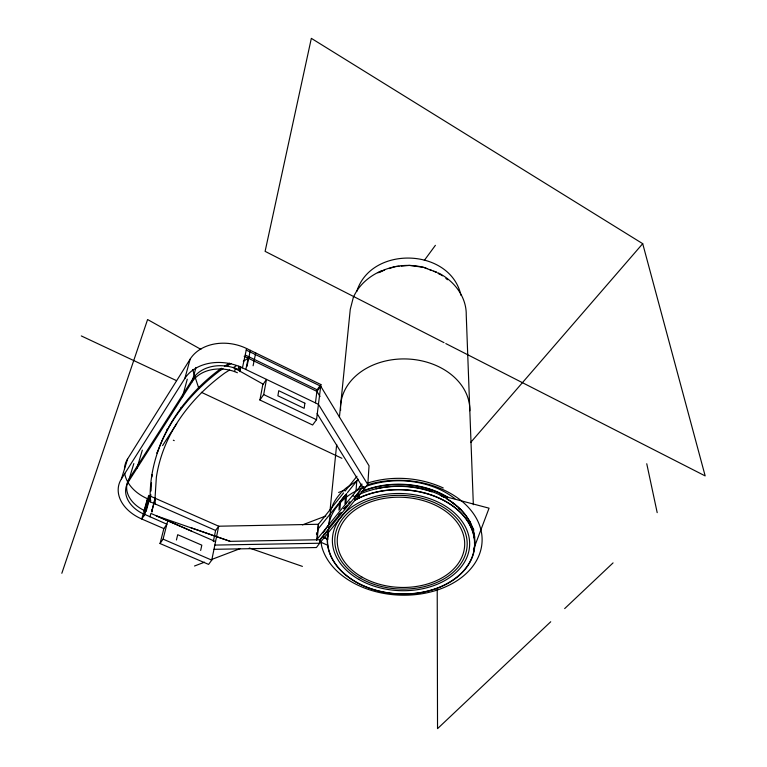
<?xml version="1.0" encoding="UTF-8"?>
<svg xmlns="http://www.w3.org/2000/svg" width="767" height="767" viewBox="0 0 767 767"><rect width="100%" height="100%" fill="white"/><g stroke="black" fill="none" stroke-linecap="round" stroke-linejoin="round"><path stroke-width="1.15" d="M327.71 539.422L328.458 529.335L320.002 539.719L319.628 543.228L316.416 547.533L214.079 549.306M150.428 501.877L150.15 499.384C149.009 446.749 179.689 398.428 221.375 368.256L221.001 369.847C192.555 391.151 168.769 419.396 157.034 453.287L157.503 451.648M150.744 495.568L150.15 499.384M151.022 490.985L151.511 482.827M151.866 476.997L152 474.668L151.54 476.317M155.03 498.205L151.722 511.666L154.924 499.863L156.363 477.256A250.215 180.609 2.6 0 1 224.75 373.059L229.64 369.972M214.837 545.078L319.628 543.228L367.805 484.562L369.042 465.79L320.702 386.185L246.245 350.097M362.896 487.035L355.044 496.671L354.776 500.151L358.87 497.936L359.129 494.466C395.791 478.09 447.727 485.175 469.835 521.426M354.44 500.573L359.014 498.099L359.272 494.619L355.591 496.364L320.002 539.719L230.042 541.339L155.634 515.568L215.556 541.598M151.828 509.997L152 511.982M345.85 503.622L346.617 494.619M344.958 503.814L345.754 494.696L340.625 501.062L339.896 509.048M338.937 510.132L339.666 502.241L346.713 493.497M329.992 510.899L336.675 444.496M339.417 417.219L350.26 309.369L353.271 297.644M359.014 498.099A73.594 52.041 2.8 0 1 469.289 524.12A73.594 52.041 2.8 0 1 412.473 593.581A73.594 52.041 2.8 0 1 327.672 536.421L327.912 534.081M328.458 529.335L327.432 536.392A73.843 52.214 2.8 0 0 412.521 593.744A73.843 52.214 2.8 0 0 469.519 524.043A73.843 52.214 2.8 0 0 358.87 497.936M323.012 533.017L328.909 524.427L330.558 510.947L332.907 504.657A72.52 51.974 2.7 0 1 340.922 492.96M317.327 539.211L318.391 524.273L343.568 492.932M316.704 540.342L318.391 524.273L218.7 526.21L150.351 496.144M474.447 543.304C475.339 535.778 473.239 528.185 469.922 521.464L469.529 521.282M259.917 400L263.685 394.574L266.485 379.397L262.774 384.794L259.917 400L312.61 424.995L316.531 419.722L320.903 384.564L246.581 348.515A41.974 32.636 12.4 0 0 190.168 359.109L127.619 458.915A39.29 28.312 13.2 0 0 124.455 468.618M315.448 402.79L317.116 389.77L320.903 384.564M328.909 524.427L329.551 521.033A73.22 52.108 2.8 0 1 352.139 493.133L359.522 489.125A73.22 52.108 2.8 0 1 454.927 498.703M328.027 532.912L329.254 526.459M327.672 536.421L328.429 532.442M253.1 365.773L255.708 352.945M133.841 463.556L128.252 481.992A32.569 23.135 13.1 0 0 141.042 512.759L166.88 524.216L163.86 528.597L160.044 543.535L208.595 564.407L211.759 560.131L218.7 526.21L215.604 530.467L213.312 541.569M245.852 369.473L248.546 356.626M246.974 366.415L250.339 350.337M163.86 528.597L141.761 519.01A40.085 28.475 13.1 0 1 121.387 478.963L184.847 378.467A42.885 32.914 12.2 0 1 242.439 367.853L246.581 348.515M240.013 370.279L240.733 366.933M239.918 371.65L240.876 367.201M239.505 370.039L240.234 366.693M200.666 550.466L201.817 545.164L177.704 534.704L176.429 539.987M238.863 366.118L238.134 369.464L235.296 368.285A34.716 26.701 12.2 0 0 192.987 378.601L129.287 478.589A32.454 23.106 13.1 0 0 142.01 509.326L145.672 511.138M128.252 481.992L192.105 381.889A34.841 26.74 12.2 0 1 234.568 371.573L235.296 368.285M160.044 543.535L163.083 539.143L167.752 520.764L156.621 515.913M199.257 386.904L198.845 388.505L192.651 369.589M192.105 381.889L195.959 367.431M180.705 408.936L181.146 407.325M182.393 397.124L187.273 379.195M149.958 516.853L150.898 513.411L155.643 515.482M184.847 378.467L190.168 359.109M143.803 515.942L148.99 497.304M149.891 495.942L144.714 514.571L141.761 519.01L143.295 513.526M146.133 511.34L150.811 494.485M143.908 511.33L147.437 498.703A39.29 28.312 13.2 0 1 124.676 473.325M143.515 513.986L148.712 495.357M166.755 430.68L167.206 429.06M136.852 468.503L142.336 450.143M121.387 478.963L127.619 458.915M61.83 573.285L147.59 319.532L200.868 349.34M356.751 291.518C370.96 245.076 450.469 247.597 460.957 295.305M473.431 549.632L489.058 508.185L441.092 495.501M353.357 297.385C358.707 284.979 369.646 275.737 381.956 270.636M474.265 537.725L474.006 534.35M338.42 515.769L339.513 513.89M162.594 445.589L176.707 423.729M320.031 396.491L316.915 391.391L320.702 386.185M424.324 260.387L435.397 245.325M323.032 536.354L319.647 540.505M324.403 534.637L326.454 532.068M345.045 491.11L356.943 476.288M318.497 528.501L345.754 494.696M347.432 492.606L358.218 479.222M316.685 539.757L355.169 492.337M359.301 487.246L361.938 483.977M341.152 512.394L328.564 527.897M347.451 504.82L344.009 508.885M348.467 503.42L349.925 501.628M355.591 496.364L359.828 491.168M361.938 488.579L363.433 486.738M470.602 442.549L642.708 243.676L311.335 38.35L265.104 251.355L444.007 342.648M550.725 621.759L437.535 728.65L437.219 588.912M564.665 608.595L613.063 562.892M343.817 508.598L345.553 506.997M361.995 485.022L356.003 491.033L356.78 481.014L346.473 487.754A72.52 51.974 2.7 0 0 341.651 492.184M224.395 366.338L229.419 363.136M221.001 369.847L223.015 368.563M227.042 366.003L231.068 363.443M233.552 367.498L236.485 365.638M243.321 361.305L248.211 358.218M379.176 272.525L384.679 269.965M358.41 495.079L355.255 496.776L352.494 495.635M377.997 272.822C391.745 265.372 408.265 263.541 423.394 267.328M344.143 490.324L338.621 492.462M194.511 566.008L204.521 562.192M211.203 559.642L240.129 548.626M302.447 524.887L325.822 515.99M389.042 268.575L395.254 266.59L399.041 266.274M368.198 482.865C392.704 475.319 419.971 477.304 443.259 487.975M367.163 484.965L373.443 483.152A80.928 57.391 2.8 0 1 478.627 522.941A80.928 57.391 2.8 0 1 420.383 594.003A80.928 57.391 2.8 0 1 321.699 546.286L320.903 541.636M376.089 488.838C394.506 484.686 414.027 485.732 431.888 491.848M401.237 266.091L409.578 265.401L423.815 267.386L427.209 268.699M423.978 267.453L436.912 272.419L433.681 271.173M249.265 547.993L302.409 566.391M191.021 527.744L230.177 541.339M429.367 269.524L431.524 270.348M323.473 537.552L327.72 539.287L323.875 537.063M234.568 371.573L237.415 372.752M163.083 539.143L211.759 560.131M167.752 520.764L191.414 531.052M147.437 498.703L150.888 500.218M146.967 500.362L215.604 530.467M320.05 541.838L327.672 545.279M173.332 440.229L174.243 440.642M452.712 503.21C463.719 509.882 471.734 521.771 474.035 534.484M458.676 508.348L460.353 509.135M458.8 508.607L460.833 509.566M81.292 335.927L176.448 380.605M201.318 392.282L341.89 458.292M263.685 394.574L316.531 419.722M242.439 367.853L318.449 404.334L367.805 484.562M245.517 355.159L317.116 389.77M244.165 356.262L316.915 391.391M445.809 343.568L705.17 475.914L642.708 243.676M440.258 495.281L443.844 497.208M446.365 498.569L454.85 504.216M233.254 367.451L263.551 384.401M439.012 273.263C454.4 281.182 466.566 297.078 466.24 314.882L473.344 504.696M442.511 275.804L437.842 272.975L439.635 274.308M445.867 278.421L447.545 279.734M317.078 413.595L363.826 489.058M646.754 463.738L657.194 512.653M154.924 499.863L155.385 504.053M316.503 532.797L316.55 534.704M361.362 492.002A73.229 51.974 2.8 0 1 443.221 495.012M445.148 496.048A73.229 51.974 2.8 0 1 447.017 497.131M474.322 536.008A73.229 51.974 2.8 0 1 474.399 538.204M361.238 491.666A73.469 52.146 2.8 0 1 448.101 497.371M473.277 528.137A73.469 52.146 2.8 0 1 473.814 530.323M474.562 535.826A73.469 52.146 2.8 0 1 474.639 538.022M340.615 410.441A64.668 50.047 2.2 0 1 404.123 358.918A64.668 50.047 2.2 0 1 469.826 410.757M304.873 403.212L304.163 408.322L277.894 395.782L278.747 390.71L304.873 403.212M360.193 578.117A66.23 46.825 2.8 0 0 466.528 550.39A66.23 46.825 2.8 0 0 376.242 498.167A66.23 46.825 2.8 0 0 360.193 578.117M361.756 576.937A63.776 45.09 2.8 0 0 464.083 550.14A63.776 45.09 2.8 0 0 377.067 499.931A63.776 45.09 2.8 0 0 361.756 576.937M358.64 579.296A68.685 48.561 2.8 0 0 468.963 550.629A68.685 48.561 2.8 0 0 375.418 496.393A68.685 48.561 2.8 0 0 358.64 579.296"/></g></svg>
